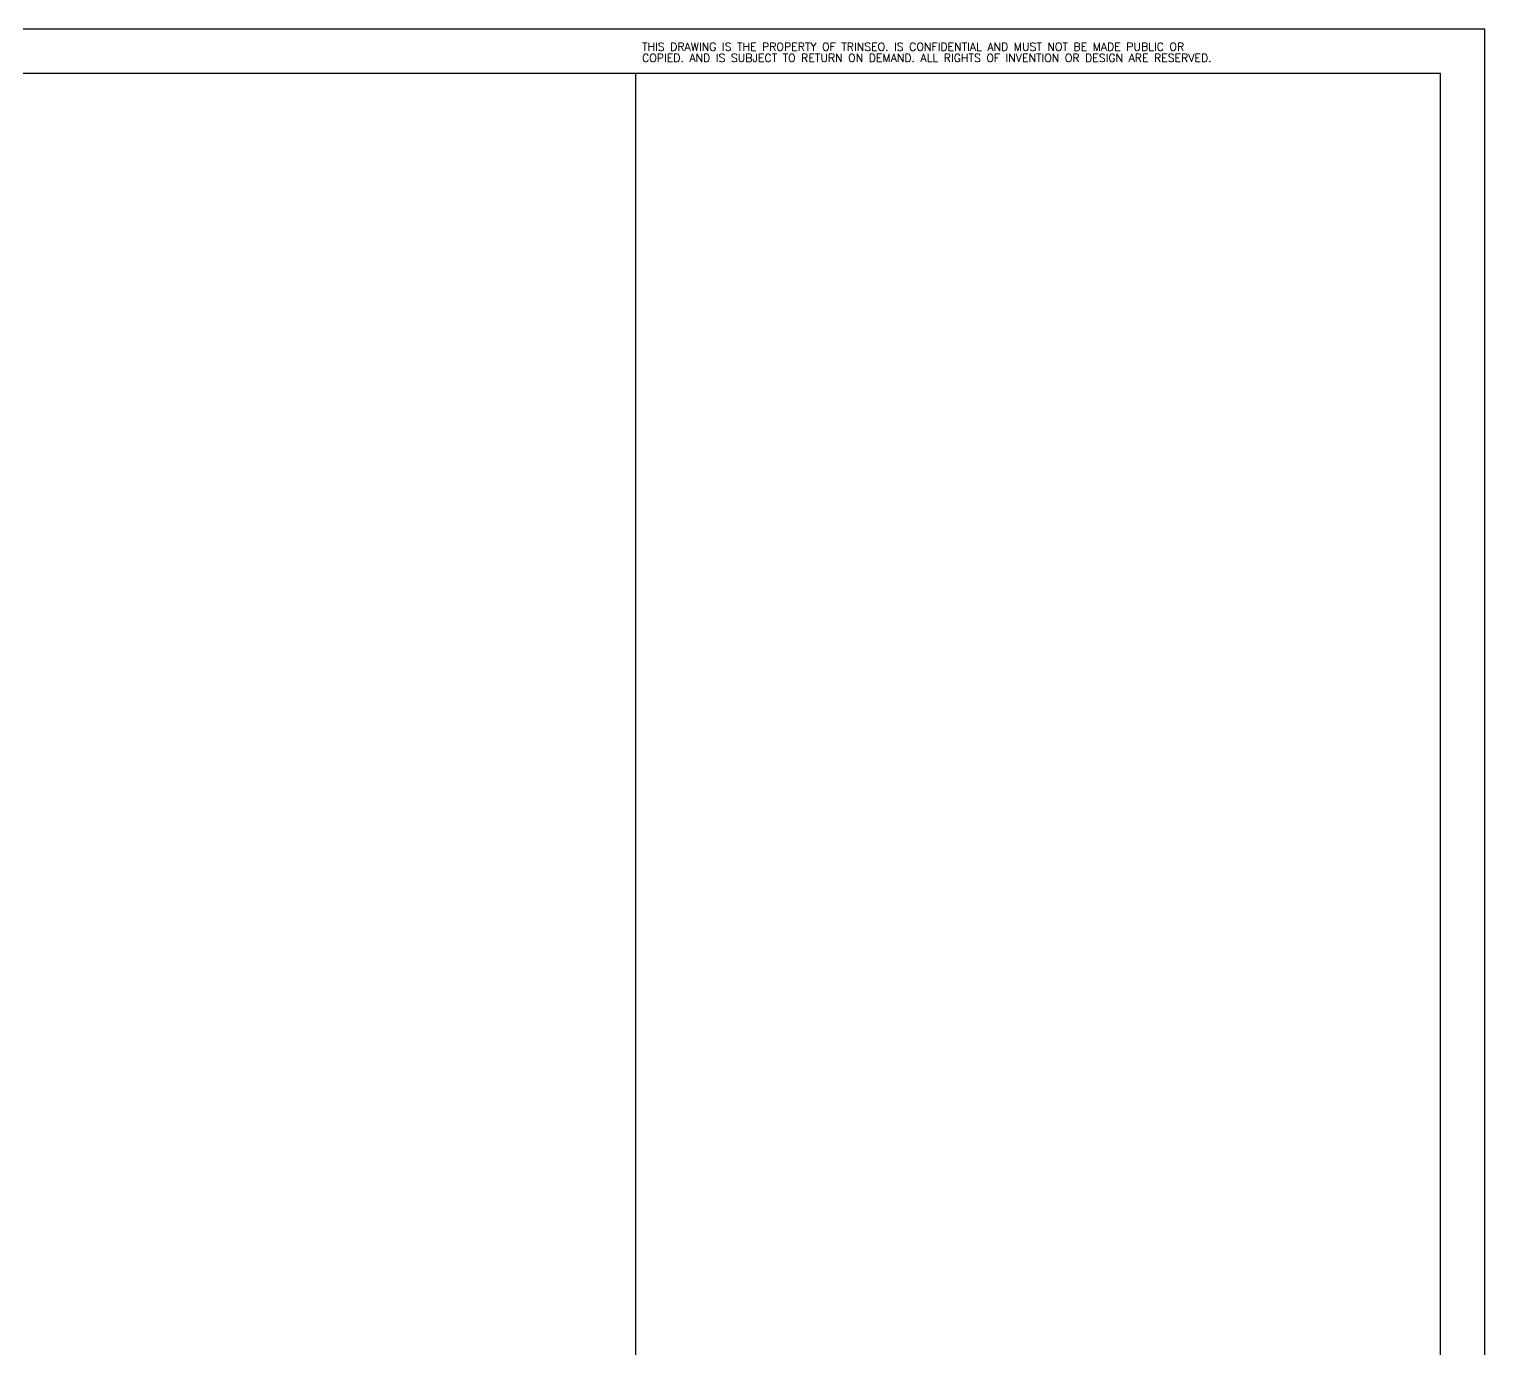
# Model space of a CAD drawing. Header units: millimetres. Extents: x 0 to 840, y 0 to 594.
# Drawn here: x 512.5 to 840, y 297 to 594 of the extents above; entities that cross this region are included whole.
import ezdxf

# ---------------------------------------------------------------- set-up
doc = ezdxf.new("R2010")
doc.units = ezdxf.units.MM
doc.layers.add('TITEL', color=7, linetype='Continuous')
doc.styles.add('ROMAND', font='romand')

msp = doc.modelspace()

# ---------------------------------------------------------------- linework, layer by layer
at = {"transparency": 33554687}
for p, q in [((840, 594), (0, 594)), ((840, 0), (840, 594)), ((649, 67.15), (649, 584))]:
    msp.add_line(p, q, dxfattribs=at)
at = {"layer": 'TITEL', "transparency": 33554687}
for p, q in [((830, 584), (10, 584)), ((830, 10), (830, 584))]:
    msp.add_line(p, q, dxfattribs=at)

# ---------------------------------------------------------------- texts
at = {"transparency": 33554687, "char_height": 1.8, "attachment_point": 4, "style": 'ROMAND'}
for s, width, insert in [('THIS DRAWING IS THE PROPERTY OF TRINSEO. IS CONFIDENTIAL AND MUST NOT BE MADE PUBLIC OR', 305.5888, (650.39, 590.03)), ('COPIED. AND IS SUBJECT TO RETURN ON DEMAND. ALL RIGHTS OF INVENTION OR DESIGN ARE RESERVED.', 250.5888, (650.39, 587.53))]:
    msp.add_mtext_dynamic_manual_height_columns(s, width=width, gutter_width=11.25, heights=[0], dxfattribs=dict(at, insert=insert))

doc.saveas('drawing.dxf')
